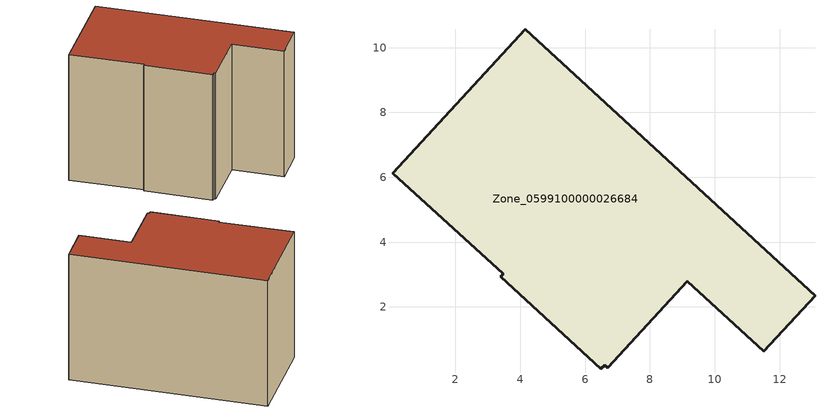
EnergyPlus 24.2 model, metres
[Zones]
Zone_0599100000026684
 floor ground (C_G): 6.48,0.09 3.39,2.93 3.48,3.03 0.06,6.13 4.16,10.57 13.09,2.35 11.51,0.63 9.16,2.8 6.7,0.12 6.61,0.2 z0
 wall outside (C_F): 9.16,2.8 11.51,0.63 13.09,2.35 4.16,10.57 0.06,6.13 3.48,3.03 3.39,2.93 6.48,0.09 6.61,0.2 6.7,0.12 9.16,2.8 z0:8.49
 roof outside (C_R): 3.39,2.93 6.48,0.09 6.61,0.2 6.7,0.12 9.16,2.8 11.51,0.63 13.09,2.35 4.16,10.57 0.06,6.13 3.48,3.03 z8.49
[BUILDING]
Pand.0599100000026684: North Axis=0; Terrain=City; Loads Convergence Tolerance Value=0.04; Temperature Convergence Tolerance Value=0.4; Solar Distribution=FullExterior; Maximum Number of Warmup Days=25; Minimum Number of Warmup Days=1
[Site:Location]
Rotterdam.The.Hague.AP_ZH_NLD Design_Conditions: Latitude=51.96; Longitude=4.45; Time Zone=1; Elevation=-4.5
[SITE:GROUNDTEMPERATURE:BUILDINGSURFACE]
18, 18, 18, 18, 18, 18, 18, 18, 18, 18, 18, 18
[MATERIAL] Thermal Absorptance=0.9; Solar Absorptance=0.7; Visible Absorptance=0.7
Name | Roughness | Thickness | Conductivity | Density | Specific Heat
G.TC.1975-1991 | MediumSmooth | 0.15 | 0.288461 | 540 | 1210
F.TC.1975-1991 | Rough | 0.3 | 0.230769 | 1920 | 840
R.TC.1975-1991 | MediumRough | 0.2 | 0.153846 | 1500 | 1000
[CONSTRUCTION]
C_G: G.TC.1975-1991
C_F: F.TC.1975-1991
C_R: R.TC.1975-1991
[ZONE]
Zone_0599100000026684: Type=1; Multiplier=1; Ceiling Height=Autocalculate; Volume=Autocalculate; Floor Area=autocalculate; Part of Total Floor Area=Yes
[ZONEINFILTRATION:DESIGNFLOWRATE]
Infil_Zone_0599100000026684: Zone or ZoneList or Space or SpaceList=Zone_0599100000026684; Schedule=AlwaysOn; Design Flow Rate Calculation Method=Flow/Area; Flow Rate per Floor Area=0.003; Constant Term Coefficient=1; Temperature Term Coefficient=0; Velocity Term Coefficient=0; Velocity Squared Term Coefficient=0
[HVACTEMPLATE:ZONE:IDEALLOADSAIRSYSTEM]
Zone_0599100000026684: Maximum Heating Supply Air Temperature=50; Minimum Cooling Supply Air Temperature=13; Maximum Heating Supply Air Humidity Ratio=0.0156; Minimum Cooling Supply Air Humidity Ratio=0.0077; Heating Limit=NoLimit; Cooling Limit=NoLimit; Dehumidification Control Type=ConstantSensibleHeatRatio; Cooling Sensible Heat Ratio=0.7; Dehumidification Setpoint=60; Humidification Control Type=None; Humidification Setpoint=30; Outdoor Air Method=None; Outdoor Air Flow Rate per Person=0.00944; Outdoor Air Flow Rate per Zone Floor Area=0; Outdoor Air Flow Rate per Zone=0; Demand Controlled Ventilation Type=None; Outdoor Air Economizer Type=NoEconomizer; Heat Recovery Type=None; Sensible Heat Recovery Effectiveness=0.7; Latent Heat Recovery Effectiveness=0.65
[ZONECONTROL:THERMOSTAT]
ThermostatControl_Zone_0599100000026684: Zone or ZoneList=Zone_0599100000026684; Control Type Schedule=DualSetpointControlType; Control 1=Thermostat_Zone_0599100000026684; Temperature Difference Between Cutout And Setpoint=0
[THERMOSTATSETPOINT:DUALSETPOINT]
Thermostat_Zone_0599100000026684: Heating Setpoint Temperature Schedule=HeatingSetpoint_Zone_0599100000026684; Cooling Setpoint Temperature Schedule=CoolingSetpoint_Zone_0599100000026684
[SCHEDULE:COMPACT]
HeatingSetpoint_Zone_0599100000026684: Through: 12/31, For: AllDays, Until: 24:00, 21
CoolingSetpoint_Zone_0599100000026684: Through: 12/31, For: AllDays, Until: 24:00, 24
DualSetpointControlType: Through: 12/31, For: AllDays, Until: 24:00, 4
AlwaysOn: Through: 12/31, For: AllDays, Until: 24:00, 1
